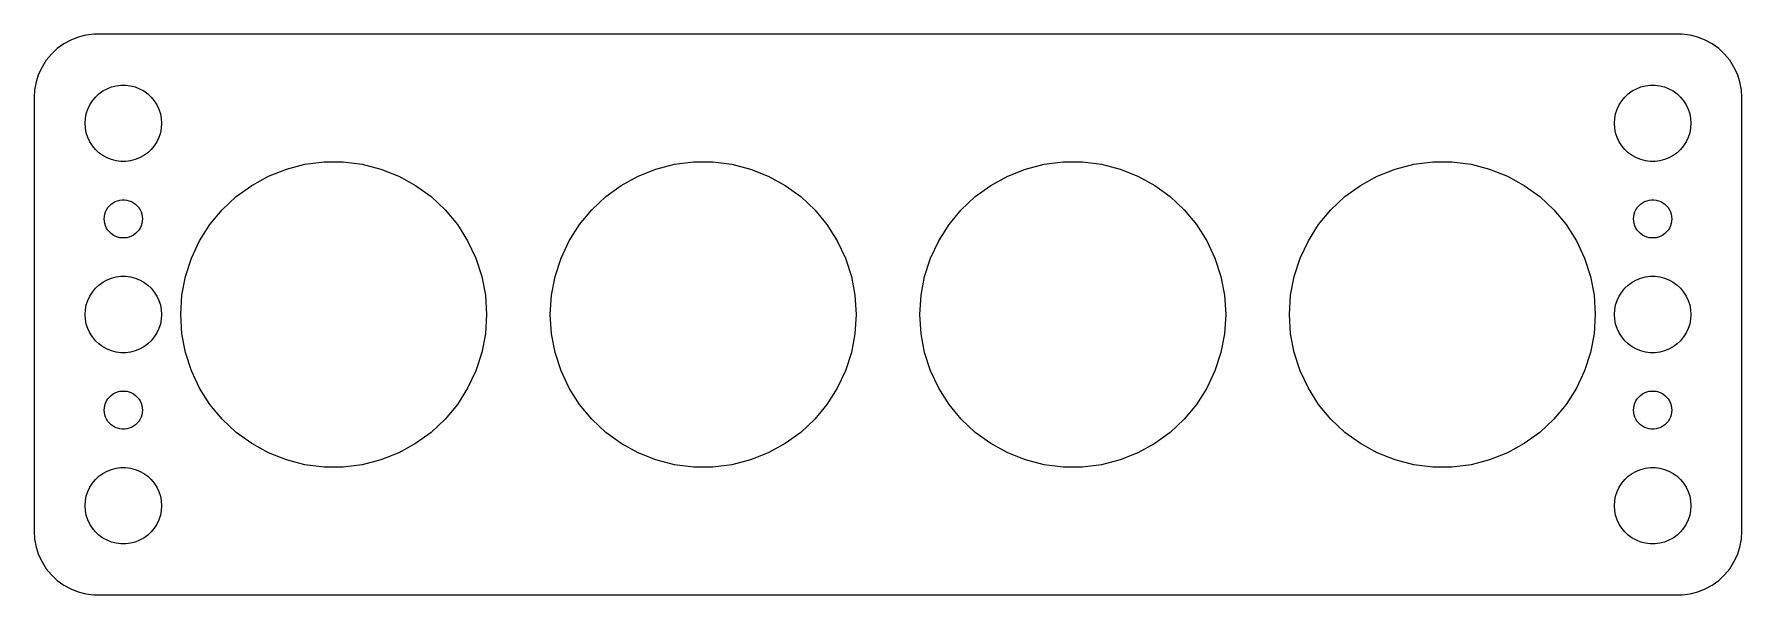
# Model space of a CAD drawing. Header units: metres. Extents: x -67 to 67, y -22 to 22.
import ezdxf

# ---------------------------------------------------------------- set-up
doc = ezdxf.new("R2010")
doc.units = ezdxf.units.M

msp = doc.modelspace()

# ---------------------------------------------------------------- linework, layer by layer
for p, q in [((-64.1289, 21.5241), (-64.6791, 21.2216)), ((-63.5451, 21.7553), (-64.1289, 21.5241)), ((-62.9369, 21.9114), (-63.5451, 21.7553)), ((-62.3139, 21.9901), (-62.9369, 21.9114)), ((62.3139, 21.9901), (-62.3139, 21.9901)), ((62.9369, 21.9114), (62.3139, 21.9901)), ((63.5451, 21.7553), (62.9369, 21.9114)), ((64.1289, 21.5241), (63.5451, 21.7553)), ((64.6791, 21.2216), (64.1289, 21.5241)), ((-65.6448, 20.4227), (-66.0451, 19.9389)), ((-65.1871, 20.8526), (-65.6448, 20.4227)), ((-64.6791, 21.2216), (-65.1871, 20.8526)), ((65.1871, 20.8526), (64.6791, 21.2216)), ((65.6448, 20.4227), (65.1871, 20.8526)), ((66.0451, 19.9389), (65.6448, 20.4227)), ((-66.6489, 18.8406), (-66.8429, 18.2434)), ((-66.3815, 19.4088), (-66.6489, 18.8406)), ((-66.0451, 19.9389), (-66.3815, 19.4088)), ((66.3815, 19.4088), (66.0451, 19.9389)), ((66.6489, 18.8406), (66.3815, 19.4088)), ((66.8429, 18.2434), (66.6489, 18.8406)), ((-66.9606, 17.6267), (-67, 17)), ((-66.8429, 18.2434), (-66.9606, 17.6267)), ((-61.9123, 17.3115), (-61.6075, 17.533)), ((-61.6075, 17.533), (-61.2773, 17.7145)), ((-61.2773, 17.7145), (-60.927, 17.8532)), ((-60.927, 17.8532), (-60.5621, 17.9469)), ((-60.5621, 17.9469), (-60.1884, 17.9941)), ((-60.1884, 17.9941), (-59.8116, 17.9941)), ((-59.8116, 17.9941), (-59.4379, 17.9469)), ((-59.4379, 17.9469), (-59.0729, 17.8532)), ((-59.0729, 17.8532), (-58.7227, 17.7145)), ((-58.7227, 17.7145), (-58.3925, 17.533)), ((-58.3925, 17.533), (-58.0877, 17.3115)), ((58.0877, 17.3115), (58.3925, 17.533)), ((58.3925, 17.533), (58.7227, 17.7145)), ((58.7227, 17.7145), (59.0729, 17.8532)), ((59.0729, 17.8532), (59.4379, 17.9469)), ((59.4379, 17.9469), (59.8116, 17.9941)), ((59.8116, 17.9941), (60.1884, 17.9941)), ((60.1884, 17.9941), (60.5621, 17.9469)), ((60.5621, 17.9469), (60.927, 17.8532)), ((60.927, 17.8532), (61.2773, 17.7145)), ((61.2773, 17.7145), (61.6075, 17.533)), ((61.6075, 17.533), (61.9123, 17.3115)), ((66.9606, 17.6267), (66.8429, 18.2434)), ((67, 17), (66.9606, 17.6267)), ((-67, 17), (-67, -17)), ((-62.9057, 15.7461), (-62.7893, 16.1044)), ((-62.7893, 16.1044), (-62.6289, 16.4453)), ((-62.6289, 16.4453), (-62.427, 16.7634)), ((-62.427, 16.7634), (-62.1869, 17.0536)), ((-62.1869, 17.0536), (-61.9123, 17.3115)), ((-58.0877, 17.3115), (-57.8131, 17.0536)), ((-57.8131, 17.0536), (-57.5729, 16.7634)), ((-57.5729, 16.7634), (-57.3711, 16.4453)), ((-57.3711, 16.4453), (-57.2107, 16.1044)), ((-57.2107, 16.1044), (-57.0942, 15.7461)), ((57.0942, 15.7461), (57.2107, 16.1044)), ((57.2107, 16.1044), (57.3711, 16.4453)), ((57.3711, 16.4453), (57.5729, 16.7634)), ((57.5729, 16.7634), (57.8131, 17.0536)), ((57.8131, 17.0536), (58.0877, 17.3115)), ((61.9123, 17.3115), (62.1869, 17.0536)), ((62.1869, 17.0536), (62.427, 16.7634)), ((62.427, 16.7634), (62.6289, 16.4453)), ((62.6289, 16.4453), (62.7893, 16.1044)), ((62.7893, 16.1044), (62.9057, 15.7461)), ((67, -17), (67, 17)), ((-63, 15), (-62.9763, 15.376)), ((-62.9763, 14.624), (-63, 15)), ((-62.9763, 15.376), (-62.9057, 15.7461)), ((-57.0942, 15.7461), (-57.0237, 15.376)), ((-57.0237, 15.376), (-57, 15)), ((-57, 15), (-57.0237, 14.624)), ((57, 15), (57.0237, 15.376)), ((57.0237, 14.624), (57, 15)), ((57.0237, 15.376), (57.0942, 15.7461)), ((62.9057, 15.7461), (62.9763, 15.376)), ((62.9763, 15.376), (63, 15)), ((63, 15), (62.9763, 14.624)), ((-62.9057, 14.2539), (-62.9763, 14.624)), ((-62.7893, 13.8956), (-62.9057, 14.2539)), ((-62.6289, 13.5547), (-62.7893, 13.8956)), ((-62.427, 13.2366), (-62.6289, 13.5547)), ((-57.3711, 13.5547), (-57.5729, 13.2366)), ((-57.2107, 13.8956), (-57.3711, 13.5547)), ((-57.0942, 14.2539), (-57.2107, 13.8956)), ((-57.0237, 14.624), (-57.0942, 14.2539)), ((57.0942, 14.2539), (57.0237, 14.624)), ((57.2107, 13.8956), (57.0942, 14.2539)), ((57.3711, 13.5547), (57.2107, 13.8956)), ((57.5729, 13.2366), (57.3711, 13.5547)), ((62.6289, 13.5547), (62.427, 13.2366)), ((62.7893, 13.8956), (62.6289, 13.5547)), ((62.9057, 14.2539), (62.7893, 13.8956)), ((62.9763, 14.624), (62.9057, 14.2539)), ((-62.1869, 12.9464), (-62.427, 13.2366)), ((-61.9123, 12.6884), (-62.1869, 12.9464)), ((-61.6075, 12.467), (-61.9123, 12.6884)), ((-61.2773, 12.2855), (-61.6075, 12.467)), ((-60.927, 12.1468), (-61.2773, 12.2855)), ((-60.5621, 12.0531), (-60.927, 12.1468)), ((-59.0729, 12.1468), (-59.4379, 12.0531)), ((-58.7227, 12.2855), (-59.0729, 12.1468)), ((-58.3925, 12.467), (-58.7227, 12.2855)), ((-58.0877, 12.6884), (-58.3925, 12.467)), ((-57.8131, 12.9464), (-58.0877, 12.6884)), ((-57.5729, 13.2366), (-57.8131, 12.9464)), ((57.8131, 12.9464), (57.5729, 13.2366)), ((58.0877, 12.6884), (57.8131, 12.9464)), ((58.3925, 12.467), (58.0877, 12.6884)), ((58.7227, 12.2855), (58.3925, 12.467)), ((59.0729, 12.1468), (58.7227, 12.2855)), ((59.4379, 12.0531), (59.0729, 12.1468)), ((60.927, 12.1468), (60.5621, 12.0531)), ((61.2773, 12.2855), (60.927, 12.1468)), ((61.6075, 12.467), (61.2773, 12.2855)), ((61.9123, 12.6884), (61.6075, 12.467)), ((62.1869, 12.9464), (61.9123, 12.6884)), ((62.427, 13.2366), (62.1869, 12.9464)), ((-60.1884, 12.0059), (-60.5621, 12.0531)), ((-59.8116, 12.0059), (-60.1884, 12.0059)), ((-59.4379, 12.0531), (-59.8116, 12.0059)), ((-49.9299, 10.1319), (-48.6093, 10.8579)), ((-48.6093, 10.8579), (-47.2082, 11.4127)), ((-47.2082, 11.4127), (-45.7486, 11.7874)), ((-45.7486, 11.7874), (-44.2535, 11.9763)), ((-44.2535, 11.9763), (-42.7465, 11.9763)), ((-42.7465, 11.9763), (-41.2514, 11.7874)), ((-41.2514, 11.7874), (-39.7918, 11.4127)), ((-39.7918, 11.4127), (-38.3906, 10.8579)), ((-38.3906, 10.8579), (-37.0701, 10.1319)), ((-20.9299, 10.1319), (-19.6093, 10.8579)), ((-19.6093, 10.8579), (-18.2082, 11.4127)), ((-18.2082, 11.4127), (-16.7486, 11.7874)), ((-16.7486, 11.7874), (-15.2535, 11.9763)), ((-15.2535, 11.9763), (-13.7465, 11.9763)), ((-13.7465, 11.9763), (-12.2514, 11.7874)), ((-12.2514, 11.7874), (-10.7918, 11.4127)), ((-10.7918, 11.4127), (-9.39064, 10.8579)), ((-9.39064, 10.8579), (-8.07007, 10.1319)), ((8.07007, 10.1319), (9.39064, 10.8579)), ((9.39064, 10.8579), (10.7918, 11.4127)), ((10.7918, 11.4127), (12.2514, 11.7874)), ((12.2514, 11.7874), (13.7465, 11.9763)), ((13.7465, 11.9763), (15.2535, 11.9763)), ((15.2535, 11.9763), (16.7486, 11.7874)), ((16.7486, 11.7874), (18.2082, 11.4127)), ((18.2082, 11.4127), (19.6093, 10.8579)), ((19.6093, 10.8579), (20.9299, 10.1319)), ((37.0701, 10.1319), (38.3906, 10.8579)), ((38.3906, 10.8579), (39.7918, 11.4127)), ((39.7918, 11.4127), (41.2514, 11.7874)), ((41.2514, 11.7874), (42.7465, 11.9763)), ((42.7465, 11.9763), (44.2535, 11.9763)), ((44.2535, 11.9763), (45.7486, 11.7874)), ((45.7486, 11.7874), (47.2082, 11.4127)), ((47.2082, 11.4127), (48.6093, 10.8579)), ((48.6093, 10.8579), (49.9299, 10.1319)), ((59.8116, 12.0059), (59.4379, 12.0531)), ((60.1884, 12.0059), (59.8116, 12.0059)), ((60.5621, 12.0531), (60.1884, 12.0059)), ((-51.1491, 9.24615), (-49.9299, 10.1319)), ((-37.0701, 10.1319), (-35.8509, 9.24615)), ((-22.1491, 9.24615), (-20.9299, 10.1319)), ((-8.07007, 10.1319), (-6.85091, 9.24615)), ((6.85091, 9.24615), (8.07007, 10.1319)), ((20.9299, 10.1319), (22.1491, 9.24615)), ((35.8509, 9.24615), (37.0701, 10.1319)), ((49.9299, 10.1319), (51.1491, 9.24615)), ((-61.4529, 7.87303), (-61.3947, 8.05219)), ((-61.3947, 8.05219), (-61.3145, 8.22263)), ((-61.3145, 8.22263), (-61.2135, 8.38167)), ((-61.2135, 8.38167), (-61.0934, 8.52681)), ((-61.0934, 8.52681), (-60.9561, 8.65576)), ((-60.9561, 8.65576), (-60.8037, 8.76648)), ((-60.8037, 8.76648), (-60.6387, 8.85724)), ((-60.6387, 8.85724), (-60.4635, 8.92657)), ((-60.4635, 8.92657), (-60.2811, 8.97342)), ((-60.2811, 8.97342), (-60.0942, 8.99704)), ((-60.0942, 8.99704), (-59.9058, 8.99704)), ((-59.9058, 8.99704), (-59.7189, 8.97342)), ((-59.7189, 8.97342), (-59.5365, 8.92657)), ((-59.5365, 8.92657), (-59.3613, 8.85724)), ((-59.3613, 8.85724), (-59.1963, 8.76648)), ((-59.1963, 8.76648), (-59.0439, 8.65576)), ((-59.0439, 8.65576), (-58.9065, 8.52681)), ((-58.9065, 8.52681), (-58.7865, 8.38167)), ((-58.7865, 8.38167), (-58.6855, 8.22263)), ((-58.6855, 8.22263), (-58.6053, 8.05219)), ((-58.6053, 8.05219), (-58.5471, 7.87303)), ((-53.2082, 7.05342), (-52.2476, 8.21455)), ((-52.2476, 8.21455), (-51.1491, 9.24615)), ((-35.8509, 9.24615), (-34.7524, 8.21455)), ((-34.7524, 8.21455), (-33.7918, 7.05342)), ((-24.2082, 7.05342), (-23.2476, 8.21455)), ((-23.2476, 8.21455), (-22.1491, 9.24615)), ((-6.85091, 9.24615), (-5.75237, 8.21455)), ((-5.75237, 8.21455), (-4.79179, 7.05342)), ((4.79179, 7.05342), (5.75237, 8.21455)), ((5.75237, 8.21455), (6.85091, 9.24615)), ((22.1491, 9.24615), (23.2476, 8.21455)), ((23.2476, 8.21455), (24.2082, 7.05342)), ((33.7918, 7.05342), (34.7524, 8.21455)), ((34.7524, 8.21455), (35.8509, 9.24615)), ((51.1491, 9.24615), (52.2476, 8.21455)), ((52.2476, 8.21455), (53.2082, 7.05342)), ((58.5471, 7.87303), (58.6053, 8.05219)), ((58.6053, 8.05219), (58.6855, 8.22263)), ((58.6855, 8.22263), (58.7865, 8.38167)), ((58.7865, 8.38167), (58.9065, 8.52681)), ((58.9065, 8.52681), (59.0439, 8.65576)), ((59.0439, 8.65576), (59.1963, 8.76648)), ((59.1963, 8.76648), (59.3613, 8.85724)), ((59.3613, 8.85724), (59.5365, 8.92657)), ((59.5365, 8.92657), (59.7189, 8.97342)), ((59.7189, 8.97342), (59.9058, 8.99704)), ((59.9058, 8.99704), (60.0942, 8.99704)), ((60.0942, 8.99704), (60.2811, 8.97342)), ((60.2811, 8.97342), (60.4635, 8.92657)), ((60.4635, 8.92657), (60.6387, 8.85724)), ((60.6387, 8.85724), (60.8037, 8.76648)), ((60.8037, 8.76648), (60.9561, 8.65576)), ((60.9561, 8.65576), (61.0934, 8.52681)), ((61.0934, 8.52681), (61.2135, 8.38167)), ((61.2135, 8.38167), (61.3145, 8.22263)), ((61.3145, 8.22263), (61.3947, 8.05219)), ((61.3947, 8.05219), (61.4529, 7.87303)), ((-61.5, 7.5), (-61.4882, 7.68799)), ((-61.4882, 7.312), (-61.5, 7.5)), ((-61.4882, 7.68799), (-61.4529, 7.87303)), ((-61.4529, 7.12695), (-61.4882, 7.312)), ((-61.3947, 6.9478), (-61.4529, 7.12695)), ((-61.3145, 6.77736), (-61.3947, 6.9478)), ((-61.2135, 6.61832), (-61.3145, 6.77736)), ((-58.6855, 6.77736), (-58.7865, 6.61832)), ((-58.6053, 6.9478), (-58.6855, 6.77736)), ((-58.5471, 7.12695), (-58.6053, 6.9478)), ((-58.5471, 7.87303), (-58.5118, 7.68799)), ((-58.5118, 7.312), (-58.5471, 7.12695)), ((-58.5118, 7.68799), (-58.5, 7.5)), ((-58.5, 7.5), (-58.5118, 7.312)), ((-54.0157, 5.78104), (-53.2082, 7.05342)), ((-33.7918, 7.05342), (-32.9843, 5.78104)), ((-25.0157, 5.78104), (-24.2082, 7.05342)), ((-4.79179, 7.05342), (-3.98431, 5.78104)), ((3.98431, 5.78104), (4.79179, 7.05342)), ((24.2082, 7.05342), (25.0157, 5.78104)), ((32.9843, 5.78104), (33.7918, 7.05342)), ((53.2082, 7.05342), (54.0157, 5.78104)), ((58.5, 7.5), (58.5118, 7.68799)), ((58.5118, 7.312), (58.5, 7.5)), ((58.5118, 7.68799), (58.5471, 7.87303)), ((58.5471, 7.12695), (58.5118, 7.312)), ((58.6053, 6.9478), (58.5471, 7.12695)), ((58.6855, 6.77736), (58.6053, 6.9478)), ((58.7865, 6.61832), (58.6855, 6.77736)), ((61.3145, 6.77736), (61.2135, 6.61832)), ((61.3947, 6.9478), (61.3145, 6.77736)), ((61.4529, 7.12695), (61.3947, 6.9478)), ((61.4529, 7.87303), (61.4882, 7.68799)), ((61.4882, 7.312), (61.4529, 7.12695)), ((61.4882, 7.68799), (61.5, 7.5)), ((61.5, 7.5), (61.4882, 7.312)), ((-61.0934, 6.47318), (-61.2135, 6.61832)), ((-60.9561, 6.34422), (-61.0934, 6.47318)), ((-60.8037, 6.23351), (-60.9561, 6.34422)), ((-60.6387, 6.14275), (-60.8037, 6.23351)), ((-60.4635, 6.07341), (-60.6387, 6.14275)), ((-60.2811, 6.02657), (-60.4635, 6.07341)), ((-60.0942, 6.00294), (-60.2811, 6.02657)), ((-59.9058, 6.00294), (-60.0942, 6.00294)), ((-59.7189, 6.02657), (-59.9058, 6.00294)), ((-59.5365, 6.07341), (-59.7189, 6.02657)), ((-59.3613, 6.14275), (-59.5365, 6.07341)), ((-59.1963, 6.23351), (-59.3613, 6.14275)), ((-59.0439, 6.34422), (-59.1963, 6.23351)), ((-58.9065, 6.47318), (-59.0439, 6.34422)), ((-58.7865, 6.61832), (-58.9065, 6.47318)), ((-54.6573, 4.41748), (-54.0157, 5.78104)), ((-32.9843, 5.78104), (-32.3427, 4.41748)), ((-25.6573, 4.41748), (-25.0157, 5.78104)), ((-3.98431, 5.78104), (-3.34268, 4.41748)), ((3.34268, 4.41748), (3.98431, 5.78104)), ((25.0157, 5.78104), (25.6573, 4.41748)), ((32.3427, 4.41748), (32.9843, 5.78104)), ((54.0157, 5.78104), (54.6573, 4.41748)), ((58.9065, 6.47318), (58.7865, 6.61832)), ((59.0439, 6.34422), (58.9065, 6.47318)), ((59.1963, 6.23351), (59.0439, 6.34422)), ((59.3613, 6.14275), (59.1963, 6.23351)), ((59.5365, 6.07341), (59.3613, 6.14275)), ((59.7189, 6.02657), (59.5365, 6.07341)), ((59.9058, 6.00294), (59.7189, 6.02657)), ((60.0942, 6.00294), (59.9058, 6.00294)), ((60.2811, 6.02657), (60.0942, 6.00294)), ((60.4635, 6.07341), (60.2811, 6.02657)), ((60.6387, 6.14275), (60.4635, 6.07341)), ((60.8037, 6.23351), (60.6387, 6.14275)), ((60.9561, 6.34422), (60.8037, 6.23351)), ((61.0934, 6.47318), (60.9561, 6.34422)), ((61.2135, 6.61832), (61.0934, 6.47318)), ((-55.123, 2.98427), (-54.6573, 4.41748)), ((-32.3427, 4.41748), (-31.877, 2.98427)), ((-26.123, 2.98427), (-25.6573, 4.41748)), ((-3.34268, 4.41748), (-2.877, 2.98427)), ((2.877, 2.98427), (3.34268, 4.41748)), ((25.6573, 4.41748), (26.123, 2.98427)), ((31.877, 2.98427), (32.3427, 4.41748)), ((54.6573, 4.41748), (55.123, 2.98427)), ((-61.6075, 2.53297), (-61.2773, 2.71448)), ((-61.2773, 2.71448), (-60.927, 2.85316)), ((-60.927, 2.85316), (-60.5621, 2.94685)), ((-60.5621, 2.94685), (-60.1884, 2.99408)), ((-60.1884, 2.99408), (-59.8116, 2.99408)), ((-59.8116, 2.99408), (-59.4379, 2.94685)), ((-59.4379, 2.94685), (-59.0729, 2.85316)), ((-59.0729, 2.85316), (-58.7227, 2.71448)), ((-58.7227, 2.71448), (-58.3925, 2.53297)), ((-55.4054, 1.504), (-55.123, 2.98427)), ((-31.877, 2.98427), (-31.5946, 1.504)), ((-26.4054, 1.504), (-26.123, 2.98427)), ((-2.877, 2.98427), (-2.59462, 1.504)), ((2.59462, 1.504), (2.877, 2.98427)), ((26.123, 2.98427), (26.4054, 1.504)), ((31.5946, 1.504), (31.877, 2.98427)), ((55.123, 2.98427), (55.4054, 1.504)), ((58.3925, 2.53297), (58.7227, 2.71448)), ((58.7227, 2.71448), (59.0729, 2.85316)), ((59.0729, 2.85316), (59.4379, 2.94685)), ((59.4379, 2.94685), (59.8116, 2.99408)), ((59.8116, 2.99408), (60.1884, 2.99408)), ((60.1884, 2.99408), (60.5621, 2.94685)), ((60.5621, 2.94685), (60.927, 2.85316)), ((60.927, 2.85316), (61.2773, 2.71448)), ((61.2773, 2.71448), (61.6075, 2.53297)), ((-62.7893, 1.10437), (-62.6289, 1.44525)), ((-62.6289, 1.44525), (-62.427, 1.76335)), ((-62.427, 1.76335), (-62.1869, 2.05363)), ((-62.1869, 2.05363), (-61.9123, 2.31154)), ((-61.9123, 2.31154), (-61.6075, 2.53297)), ((-58.3925, 2.53297), (-58.0877, 2.31154)), ((-58.0877, 2.31154), (-57.8131, 2.05363)), ((-57.8131, 2.05363), (-57.5729, 1.76335)), ((-57.5729, 1.76335), (-57.3711, 1.44525)), ((-57.3711, 1.44525), (-57.2107, 1.10437)), ((-55.5, 0), (-55.4054, 1.504)), ((-31.5946, 1.504), (-31.5, 0)), ((-26.5, 0), (-26.4054, 1.504)), ((-2.59462, 1.504), (-2.5, 0)), ((2.5, 0), (2.59462, 1.504)), ((26.4054, 1.504), (26.5, 0)), ((31.5, 0), (31.5946, 1.504)), ((55.4054, 1.504), (55.5, 0)), ((57.2107, 1.10437), (57.3711, 1.44525)), ((57.3711, 1.44525), (57.5729, 1.76335)), ((57.5729, 1.76335), (57.8131, 2.05363)), ((57.8131, 2.05363), (58.0877, 2.31154)), ((58.0877, 2.31154), (58.3925, 2.53297)), ((61.6075, 2.53297), (61.9123, 2.31154)), ((61.9123, 2.31154), (62.1869, 2.05363)), ((62.1869, 2.05363), (62.427, 1.76335)), ((62.427, 1.76335), (62.6289, 1.44525)), ((62.6289, 1.44525), (62.7893, 1.10437)), ((-63, 0), (-62.9763, 0.37599)), ((-62.9763, -0.37599), (-63, 0)), ((-62.9763, 0.37599), (-62.9057, 0.74606)), ((-62.9057, 0.74606), (-62.7893, 1.10437)), ((-57.2107, 1.10437), (-57.0942, 0.74606)), ((-57.0942, 0.74606), (-57.0237, 0.37599)), ((-57.0237, 0.37599), (-57, 0)), ((-57, 0), (-57.0237, -0.37599)), ((-55.4054, -1.504), (-55.5, 0)), ((-31.5, 0), (-31.5946, -1.504)), ((-26.4054, -1.504), (-26.5, 0)), ((-2.5, 0), (-2.59462, -1.504)), ((2.59462, -1.504), (2.5, 0)), ((26.5, 0), (26.4054, -1.504)), ((31.5946, -1.504), (31.5, 0)), ((55.5, 0), (55.4054, -1.504)), ((57, 0), (57.0237, 0.37599)), ((57.0237, -0.37599), (57, 0)), ((57.0237, 0.37599), (57.0942, 0.74606)), ((57.0942, 0.74606), (57.2107, 1.10437)), ((62.7893, 1.10437), (62.9057, 0.74606)), ((62.9057, 0.74606), (62.9763, 0.37599)), ((62.9763, 0.37599), (63, 0)), ((63, 0), (62.9763, -0.37599)), ((-62.9057, -0.74606), (-62.9763, -0.37599)), ((-62.7893, -1.10437), (-62.9057, -0.74606)), ((-62.6289, -1.44525), (-62.7893, -1.10437)), ((-57.2107, -1.10437), (-57.3711, -1.44525)), ((-57.0942, -0.74606), (-57.2107, -1.10437)), ((-57.0237, -0.37599), (-57.0942, -0.74606)), ((57.0942, -0.74606), (57.0237, -0.37599)), ((57.2107, -1.10437), (57.0942, -0.74606)), ((57.3711, -1.44525), (57.2107, -1.10437)), ((62.7893, -1.10437), (62.6289, -1.44525)), ((62.9057, -0.74606), (62.7893, -1.10437)), ((62.9763, -0.37599), (62.9057, -0.74606)), ((-62.427, -1.76335), (-62.6289, -1.44525)), ((-62.1869, -2.05363), (-62.427, -1.76335)), ((-61.9123, -2.31154), (-62.1869, -2.05363)), ((-61.6075, -2.53297), (-61.9123, -2.31154)), ((-61.2773, -2.71448), (-61.6075, -2.53297)), ((-58.3925, -2.53297), (-58.7227, -2.71448)), ((-58.0877, -2.31154), (-58.3925, -2.53297)), ((-57.8131, -2.05363), (-58.0877, -2.31154)), ((-57.5729, -1.76335), (-57.8131, -2.05363)), ((-57.3711, -1.44525), (-57.5729, -1.76335)), ((-55.123, -2.98427), (-55.4054, -1.504)), ((-31.5946, -1.504), (-31.877, -2.98427)), ((-26.123, -2.98427), (-26.4054, -1.504)), ((-2.59462, -1.504), (-2.877, -2.98427)), ((2.877, -2.98427), (2.59462, -1.504)), ((26.4054, -1.504), (26.123, -2.98427)), ((31.877, -2.98427), (31.5946, -1.504)), ((55.4054, -1.504), (55.123, -2.98427)), ((57.5729, -1.76335), (57.3711, -1.44525)), ((57.8131, -2.05363), (57.5729, -1.76335)), ((58.0877, -2.31154), (57.8131, -2.05363)), ((58.3925, -2.53297), (58.0877, -2.31154)), ((58.7227, -2.71448), (58.3925, -2.53297)), ((61.6075, -2.53297), (61.2773, -2.71448)), ((61.9123, -2.31154), (61.6075, -2.53297)), ((62.1869, -2.05363), (61.9123, -2.31154)), ((62.427, -1.76335), (62.1869, -2.05363)), ((62.6289, -1.44525), (62.427, -1.76335)), ((-60.927, -2.85316), (-61.2773, -2.71448)), ((-60.5621, -2.94685), (-60.927, -2.85316)), ((-60.1884, -2.99408), (-60.5621, -2.94685)), ((-59.8116, -2.99408), (-60.1884, -2.99408)), ((-59.4379, -2.94685), (-59.8116, -2.99408)), ((-59.0729, -2.85316), (-59.4379, -2.94685)), ((-58.7227, -2.71448), (-59.0729, -2.85316)), ((-54.6573, -4.41748), (-55.123, -2.98427)), ((-31.877, -2.98427), (-32.3427, -4.41748)), ((-25.6573, -4.41748), (-26.123, -2.98427)), ((-2.877, -2.98427), (-3.34268, -4.41748)), ((3.34268, -4.41748), (2.877, -2.98427)), ((26.123, -2.98427), (25.6573, -4.41748)), ((32.3427, -4.41748), (31.877, -2.98427)), ((55.123, -2.98427), (54.6573, -4.41748)), ((59.0729, -2.85316), (58.7227, -2.71448)), ((59.4379, -2.94685), (59.0729, -2.85316)), ((59.8116, -2.99408), (59.4379, -2.94685)), ((60.1884, -2.99408), (59.8116, -2.99408)), ((60.5621, -2.94685), (60.1884, -2.99408)), ((60.927, -2.85316), (60.5621, -2.94685)), ((61.2773, -2.71448), (60.927, -2.85316)), ((-54.0157, -5.78104), (-54.6573, -4.41748)), ((-32.3427, -4.41748), (-32.9843, -5.78104)), ((-25.0157, -5.78104), (-25.6573, -4.41748)), ((-3.34268, -4.41748), (-3.98431, -5.78104)), ((3.98431, -5.78104), (3.34268, -4.41748)), ((25.6573, -4.41748), (25.0157, -5.78104)), ((32.9843, -5.78104), (32.3427, -4.41748)), ((54.6573, -4.41748), (54.0157, -5.78104)), ((-61.3145, -6.77736), (-61.2135, -6.61832)), ((-61.2135, -6.61832), (-61.0934, -6.47318)), ((-61.0934, -6.47318), (-60.9561, -6.34422)), ((-60.9561, -6.34422), (-60.8037, -6.23351)), ((-60.8037, -6.23351), (-60.6387, -6.14275)), ((-60.6387, -6.14275), (-60.4635, -6.07341)), ((-60.4635, -6.07341), (-60.2811, -6.02657)), ((-60.2811, -6.02657), (-60.0942, -6.00294)), ((-60.0942, -6.00294), (-59.9058, -6.00294)), ((-59.9058, -6.00294), (-59.7189, -6.02657)), ((-59.7189, -6.02657), (-59.5365, -6.07341)), ((-59.5365, -6.07341), (-59.3613, -6.14275)), ((-59.3613, -6.14275), (-59.1963, -6.23351)), ((-59.1963, -6.23351), (-59.0439, -6.34422)), ((-59.0439, -6.34422), (-58.9065, -6.47318)), ((-58.9065, -6.47318), (-58.7865, -6.61832)), ((-58.7865, -6.61832), (-58.6855, -6.77736)), ((-53.2082, -7.05342), (-54.0157, -5.78104)), ((-32.9843, -5.78104), (-33.7918, -7.05342)), ((-24.2082, -7.05342), (-25.0157, -5.78104)), ((-3.98431, -5.78104), (-4.79179, -7.05342)), ((4.79179, -7.05342), (3.98431, -5.78104)), ((25.0157, -5.78104), (24.2082, -7.05342)), ((33.7918, -7.05342), (32.9843, -5.78104)), ((54.0157, -5.78104), (53.2082, -7.05342)), ((58.6855, -6.77736), (58.7865, -6.61832)), ((58.7865, -6.61832), (58.9065, -6.47318)), ((58.9065, -6.47318), (59.0439, -6.34422)), ((59.0439, -6.34422), (59.1963, -6.23351)), ((59.1963, -6.23351), (59.3613, -6.14275)), ((59.3613, -6.14275), (59.5365, -6.07341)), ((59.5365, -6.07341), (59.7189, -6.02657)), ((59.7189, -6.02657), (59.9058, -6.00294)), ((59.9058, -6.00294), (60.0942, -6.00294)), ((60.0942, -6.00294), (60.2811, -6.02657)), ((60.2811, -6.02657), (60.4635, -6.07341)), ((60.4635, -6.07341), (60.6387, -6.14275)), ((60.6387, -6.14275), (60.8037, -6.23351)), ((60.8037, -6.23351), (60.9561, -6.34422)), ((60.9561, -6.34422), (61.0934, -6.47318)), ((61.0934, -6.47318), (61.2135, -6.61832)), ((61.2135, -6.61832), (61.3145, -6.77736)), ((-61.5, -7.5), (-61.4882, -7.312)), ((-61.4882, -7.68799), (-61.5, -7.5)), ((-61.4882, -7.312), (-61.4529, -7.12695)), ((-61.4529, -7.87303), (-61.4882, -7.68799)), ((-61.4529, -7.12695), (-61.3947, -6.9478)), ((-61.3947, -8.05219), (-61.4529, -7.87303)), ((-61.3947, -6.9478), (-61.3145, -6.77736)), ((-58.6855, -6.77736), (-58.6053, -6.9478)), ((-58.6053, -6.9478), (-58.5471, -7.12695)), ((-58.5471, -7.87303), (-58.6053, -8.05219)), ((-58.5471, -7.12695), (-58.5118, -7.312)), ((-58.5118, -7.68799), (-58.5471, -7.87303)), ((-58.5118, -7.312), (-58.5, -7.5)), ((-58.5, -7.5), (-58.5118, -7.68799)), ((-52.2476, -8.21455), (-53.2082, -7.05342)), ((-33.7918, -7.05342), (-34.7524, -8.21455)), ((-23.2476, -8.21455), (-24.2082, -7.05342)), ((-4.79179, -7.05342), (-5.75237, -8.21455)), ((5.75237, -8.21455), (4.79179, -7.05342)), ((24.2082, -7.05342), (23.2476, -8.21455)), ((34.7524, -8.21455), (33.7918, -7.05342)), ((53.2082, -7.05342), (52.2476, -8.21455)), ((58.5, -7.5), (58.5118, -7.312)), ((58.5118, -7.68799), (58.5, -7.5)), ((58.5118, -7.312), (58.5471, -7.12695)), ((58.5471, -7.87303), (58.5118, -7.68799)), ((58.5471, -7.12695), (58.6053, -6.9478)), ((58.6053, -8.05219), (58.5471, -7.87303)), ((58.6053, -6.9478), (58.6855, -6.77736)), ((61.3145, -6.77736), (61.3947, -6.9478)), ((61.3947, -6.9478), (61.4529, -7.12695)), ((61.4529, -7.87303), (61.3947, -8.05219)), ((61.4529, -7.12695), (61.4882, -7.312)), ((61.4882, -7.68799), (61.4529, -7.87303)), ((61.4882, -7.312), (61.5, -7.5)), ((61.5, -7.5), (61.4882, -7.68799)), ((-61.3145, -8.22263), (-61.3947, -8.05219)), ((-61.2135, -8.38167), (-61.3145, -8.22263)), ((-61.0934, -8.52681), (-61.2135, -8.38167)), ((-60.9561, -8.65576), (-61.0934, -8.52681)), ((-60.8037, -8.76648), (-60.9561, -8.65576)), ((-60.6387, -8.85724), (-60.8037, -8.76648)), ((-60.4635, -8.92657), (-60.6387, -8.85724)), ((-60.2811, -8.97342), (-60.4635, -8.92657)), ((-60.0942, -8.99704), (-60.2811, -8.97342)), ((-59.9058, -8.99704), (-60.0942, -8.99704)), ((-59.7189, -8.97342), (-59.9058, -8.99704)), ((-59.5365, -8.92657), (-59.7189, -8.97342)), ((-59.3613, -8.85724), (-59.5365, -8.92657)), ((-59.1963, -8.76648), (-59.3613, -8.85724)), ((-59.0439, -8.65576), (-59.1963, -8.76648)), ((-58.9065, -8.52681), (-59.0439, -8.65576)), ((-58.7865, -8.38167), (-58.9065, -8.52681)), ((-58.6855, -8.22263), (-58.7865, -8.38167)), ((-58.6053, -8.05219), (-58.6855, -8.22263)), ((-51.1491, -9.24615), (-52.2476, -8.21455)), ((-49.9299, -10.1319), (-51.1491, -9.24615)), ((-35.8509, -9.24615), (-37.0701, -10.1319)), ((-34.7524, -8.21455), (-35.8509, -9.24615)), ((-22.1491, -9.24615), (-23.2476, -8.21455)), ((-20.9299, -10.1319), (-22.1491, -9.24615)), ((-6.85091, -9.24615), (-8.07007, -10.1319)), ((-5.75237, -8.21455), (-6.85091, -9.24615)), ((6.85091, -9.24615), (5.75237, -8.21455)), ((8.07007, -10.1319), (6.85091, -9.24615)), ((22.1491, -9.24615), (20.9299, -10.1319)), ((23.2476, -8.21455), (22.1491, -9.24615)), ((35.8509, -9.24615), (34.7524, -8.21455)), ((37.0701, -10.1319), (35.8509, -9.24615)), ((51.1491, -9.24615), (49.9299, -10.1319)), ((52.2476, -8.21455), (51.1491, -9.24615)), ((58.6855, -8.22263), (58.6053, -8.05219)), ((58.7865, -8.38167), (58.6855, -8.22263)), ((58.9065, -8.52681), (58.7865, -8.38167)), ((59.0439, -8.65576), (58.9065, -8.52681)), ((59.1963, -8.76648), (59.0439, -8.65576)), ((59.3613, -8.85724), (59.1963, -8.76648)), ((59.5365, -8.92657), (59.3613, -8.85724)), ((59.7189, -8.97342), (59.5365, -8.92657)), ((59.9058, -8.99704), (59.7189, -8.97342)), ((60.0942, -8.99704), (59.9058, -8.99704)), ((60.2811, -8.97342), (60.0942, -8.99704)), ((60.4635, -8.92657), (60.2811, -8.97342)), ((60.6387, -8.85724), (60.4635, -8.92657)), ((60.8037, -8.76648), (60.6387, -8.85724)), ((60.9561, -8.65576), (60.8037, -8.76648)), ((61.0934, -8.52681), (60.9561, -8.65576)), ((61.2135, -8.38167), (61.0934, -8.52681)), ((61.3145, -8.22263), (61.2135, -8.38167)), ((61.3947, -8.05219), (61.3145, -8.22263)), ((-48.6093, -10.8579), (-49.9299, -10.1319)), ((-37.0701, -10.1319), (-38.3906, -10.8579)), ((-19.6093, -10.8579), (-20.9299, -10.1319)), ((-8.07007, -10.1319), (-9.39064, -10.8579)), ((9.39064, -10.8579), (8.07007, -10.1319)), ((20.9299, -10.1319), (19.6093, -10.8579)), ((38.3906, -10.8579), (37.0701, -10.1319)), ((49.9299, -10.1319), (48.6093, -10.8579)), ((-60.927, -12.1468), (-60.5621, -12.0531)), ((-60.5621, -12.0531), (-60.1884, -12.0059)), ((-60.1884, -12.0059), (-59.8116, -12.0059)), ((-59.8116, -12.0059), (-59.4379, -12.0531)), ((-59.4379, -12.0531), (-59.0729, -12.1468)), ((-47.2082, -11.4127), (-48.6093, -10.8579)), ((-45.7486, -11.7874), (-47.2082, -11.4127)), ((-44.2535, -11.9763), (-45.7486, -11.7874)), ((-42.7465, -11.9763), (-44.2535, -11.9763)), ((-41.2514, -11.7874), (-42.7465, -11.9763)), ((-39.7918, -11.4127), (-41.2514, -11.7874)), ((-38.3906, -10.8579), (-39.7918, -11.4127)), ((-18.2082, -11.4127), (-19.6093, -10.8579)), ((-16.7486, -11.7874), (-18.2082, -11.4127)), ((-15.2535, -11.9763), (-16.7486, -11.7874)), ((-13.7465, -11.9763), (-15.2535, -11.9763)), ((-12.2514, -11.7874), (-13.7465, -11.9763)), ((-10.7918, -11.4127), (-12.2514, -11.7874)), ((-9.39064, -10.8579), (-10.7918, -11.4127)), ((10.7918, -11.4127), (9.39064, -10.8579)), ((12.2514, -11.7874), (10.7918, -11.4127)), ((13.7465, -11.9763), (12.2514, -11.7874)), ((15.2535, -11.9763), (13.7465, -11.9763)), ((16.7486, -11.7874), (15.2535, -11.9763)), ((18.2082, -11.4127), (16.7486, -11.7874)), ((19.6093, -10.8579), (18.2082, -11.4127)), ((39.7918, -11.4127), (38.3906, -10.8579)), ((41.2514, -11.7874), (39.7918, -11.4127)), ((42.7465, -11.9763), (41.2514, -11.7874)), ((44.2535, -11.9763), (42.7465, -11.9763)), ((45.7486, -11.7874), (44.2535, -11.9763)), ((47.2082, -11.4127), (45.7486, -11.7874)), ((48.6093, -10.8579), (47.2082, -11.4127)), ((59.0729, -12.1468), (59.4379, -12.0531)), ((59.4379, -12.0531), (59.8116, -12.0059)), ((59.8116, -12.0059), (60.1884, -12.0059)), ((60.1884, -12.0059), (60.5621, -12.0531)), ((60.5621, -12.0531), (60.927, -12.1468)), ((-62.6289, -13.5547), (-62.427, -13.2366)), ((-62.427, -13.2366), (-62.1869, -12.9464)), ((-62.1869, -12.9464), (-61.9123, -12.6884)), ((-61.9123, -12.6884), (-61.6075, -12.467)), ((-61.6075, -12.467), (-61.2773, -12.2855)), ((-61.2773, -12.2855), (-60.927, -12.1468)), ((-59.0729, -12.1468), (-58.7227, -12.2855)), ((-58.7227, -12.2855), (-58.3925, -12.467)), ((-58.3925, -12.467), (-58.0877, -12.6884)), ((-58.0877, -12.6884), (-57.8131, -12.9464)), ((-57.8131, -12.9464), (-57.5729, -13.2366)), ((-57.5729, -13.2366), (-57.3711, -13.5547)), ((57.3711, -13.5547), (57.5729, -13.2366)), ((57.5729, -13.2366), (57.8131, -12.9464)), ((57.8131, -12.9464), (58.0877, -12.6884)), ((58.0877, -12.6884), (58.3925, -12.467)), ((58.3925, -12.467), (58.7227, -12.2855)), ((58.7227, -12.2855), (59.0729, -12.1468)), ((60.927, -12.1468), (61.2773, -12.2855)), ((61.2773, -12.2855), (61.6075, -12.467)), ((61.6075, -12.467), (61.9123, -12.6884)), ((61.9123, -12.6884), (62.1869, -12.9464)), ((62.1869, -12.9464), (62.427, -13.2366)), ((62.427, -13.2366), (62.6289, -13.5547)), ((-63, -15), (-62.9763, -14.624)), ((-62.9763, -14.624), (-62.9057, -14.2539)), ((-62.9057, -14.2539), (-62.7893, -13.8956)), ((-62.7893, -13.8956), (-62.6289, -13.5547)), ((-57.3711, -13.5547), (-57.2107, -13.8956)), ((-57.2107, -13.8956), (-57.0942, -14.2539)), ((-57.0942, -14.2539), (-57.0237, -14.624)), ((-57.0237, -14.624), (-57, -15)), ((57, -15), (57.0237, -14.624)), ((57.0237, -14.624), (57.0942, -14.2539)), ((57.0942, -14.2539), (57.2107, -13.8956)), ((57.2107, -13.8956), (57.3711, -13.5547)), ((62.6289, -13.5547), (62.7893, -13.8956)), ((62.7893, -13.8956), (62.9057, -14.2539)), ((62.9057, -14.2539), (62.9763, -14.624)), ((62.9763, -14.624), (63, -15)), ((-62.9763, -15.376), (-63, -15)), ((-62.9057, -15.7461), (-62.9763, -15.376)), ((-62.7893, -16.1044), (-62.9057, -15.7461)), ((-57.0942, -15.7461), (-57.2107, -16.1044)), ((-57.0237, -15.376), (-57.0942, -15.7461)), ((-57, -15), (-57.0237, -15.376)), ((57.0237, -15.376), (57, -15)), ((57.0942, -15.7461), (57.0237, -15.376)), ((57.2107, -16.1044), (57.0942, -15.7461)), ((62.9057, -15.7461), (62.7893, -16.1044)), ((62.9763, -15.376), (62.9057, -15.7461)), ((63, -15), (62.9763, -15.376)), ((-67, -17), (-66.9606, -17.6267)), ((-62.6289, -16.4453), (-62.7893, -16.1044)), ((-62.427, -16.7634), (-62.6289, -16.4453)), ((-62.1869, -17.0536), (-62.427, -16.7634)), ((-61.9123, -17.3115), (-62.1869, -17.0536)), ((-61.6075, -17.533), (-61.9123, -17.3115)), ((-58.0877, -17.3115), (-58.3925, -17.533)), ((-57.8131, -17.0536), (-58.0877, -17.3115)), ((-57.5729, -16.7634), (-57.8131, -17.0536)), ((-57.3711, -16.4453), (-57.5729, -16.7634)), ((-57.2107, -16.1044), (-57.3711, -16.4453)), ((57.3711, -16.4453), (57.2107, -16.1044)), ((57.5729, -16.7634), (57.3711, -16.4453)), ((57.8131, -17.0536), (57.5729, -16.7634)), ((58.0877, -17.3115), (57.8131, -17.0536)), ((58.3925, -17.533), (58.0877, -17.3115)), ((61.9123, -17.3115), (61.6075, -17.533)), ((62.1869, -17.0536), (61.9123, -17.3115)), ((62.427, -16.7634), (62.1869, -17.0536)), ((62.6289, -16.4453), (62.427, -16.7634)), ((62.7893, -16.1044), (62.6289, -16.4453)), ((66.9606, -17.6267), (67, -17)), ((-66.9606, -17.6267), (-66.8429, -18.2434)), ((-66.8429, -18.2434), (-66.6489, -18.8406)), ((-61.2773, -17.7145), (-61.6075, -17.533)), ((-60.927, -17.8532), (-61.2773, -17.7145)), ((-60.5621, -17.9469), (-60.927, -17.8532)), ((-60.1884, -17.9941), (-60.5621, -17.9469)), ((-59.8116, -17.9941), (-60.1884, -17.9941)), ((-59.4379, -17.9469), (-59.8116, -17.9941)), ((-59.0729, -17.8532), (-59.4379, -17.9469)), ((-58.7227, -17.7145), (-59.0729, -17.8532)), ((-58.3925, -17.533), (-58.7227, -17.7145)), ((58.7227, -17.7145), (58.3925, -17.533)), ((59.0729, -17.8532), (58.7227, -17.7145)), ((59.4379, -17.9469), (59.0729, -17.8532)), ((59.8116, -17.9941), (59.4379, -17.9469)), ((60.1884, -17.9941), (59.8116, -17.9941)), ((60.5621, -17.9469), (60.1884, -17.9941)), ((60.927, -17.8532), (60.5621, -17.9469)), ((61.2773, -17.7145), (60.927, -17.8532)), ((61.6075, -17.533), (61.2773, -17.7145)), ((66.6489, -18.8406), (66.8429, -18.2434)), ((66.8429, -18.2434), (66.9606, -17.6267)), ((-66.6489, -18.8406), (-66.3815, -19.4088)), ((-66.3815, -19.4088), (-66.0451, -19.9389)), ((-66.0451, -19.9389), (-65.6448, -20.4227)), ((65.6448, -20.4227), (66.0451, -19.9389)), ((66.0451, -19.9389), (66.3815, -19.4088)), ((66.3815, -19.4088), (66.6489, -18.8406)), ((-65.6448, -20.4227), (-65.1871, -20.8526)), ((-65.1871, -20.8526), (-64.6791, -21.2216)), ((-64.6791, -21.2216), (-64.1289, -21.5241)), ((64.1289, -21.5241), (64.6791, -21.2216)), ((64.6791, -21.2216), (65.1871, -20.8526)), ((65.1871, -20.8526), (65.6448, -20.4227)), ((-64.1289, -21.5241), (-63.5451, -21.7553)), ((-63.5451, -21.7553), (-62.9369, -21.9114)), ((-62.9369, -21.9114), (-62.3139, -21.9901)), ((-62.3139, -21.9901), (62.3139, -21.9901)), ((62.3139, -21.9901), (62.9369, -21.9114)), ((62.9369, -21.9114), (63.5451, -21.7553)), ((63.5451, -21.7553), (64.1289, -21.5241))]:
    msp.add_line(p, q)

doc.saveas('drawing.dxf')
